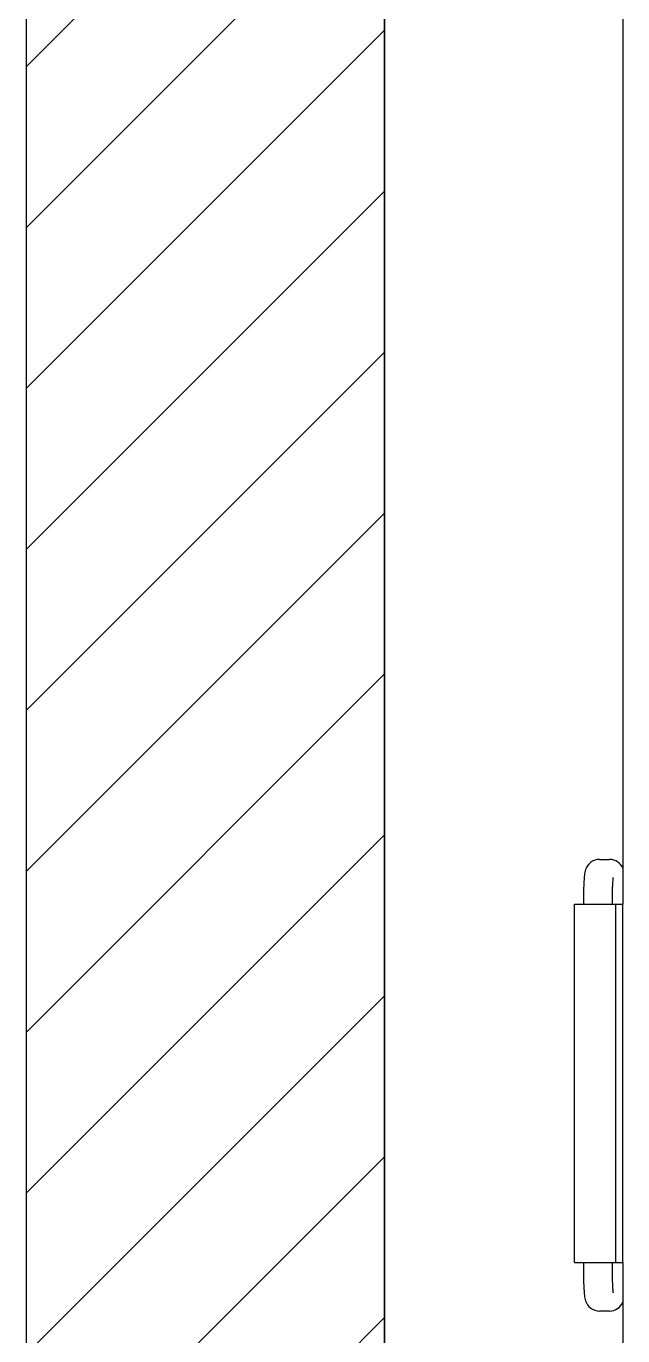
# Model space of a CAD drawing. Header units: millimetres. Extents: x 14017 to 18361, y 6223 to 10695.
# Drawn here: x 17336.2 to 17502.7, y 8195.5 to 8560.9 of the extents above; entities that cross this region are included whole.
import ezdxf

# ---------------------------------------------------------------- set-up
doc = ezdxf.new("R2010")
doc.units = ezdxf.units.MM
doc.header["$LTSCALE"] = 384.175
doc.layers.get('0').update_dxf_attribs({"linetype": 'CONTINUOUS'})

msp = doc.modelspace()

# ---------------------------------------------------------------- hatches: boundary and pattern name
h = msp.add_hatch()
h.set_pattern_fill('ANSI31', color=256, scale=10)
h.set_pattern_definition([(45, (12648.91, 6152.246), (-22.45064, 22.45064), [])])
h.paths.add_polyline_path([(17336.23173, 10190.93502), (17336.23173, 10445.00949), (17436.23173, 10445.00949), (17436.23173, 10240.93502), (17436.23173, 10190.93502)])
h.paths.add_polyline_path([(17436.23173, 10079.29268), (17336.23173, 10079.29268), (17336.23173, 9970.93502), (17436.23173, 9970.93502)])
h.paths.add_polyline_path([(17436.23173, 10079.29268), (17336.23173, 10079.29268), (17336.23173, 9970.93502), (17336.23173, 8001.69523), (17436.23173, 8001.69523), (17436.23173, 9882.93502), (17436.23173, 9920.93502), (17436.23173, 9970.93502)])

# ---------------------------------------------------------------- linework, layer by layer
for p, q in [((17336.23173, 10445.00949), (17336.23173, 8001.69523)), ((17436.23173, 8001.69523), (17436.23173, 10445.00949)), ((17436.23173, 9882.93502), (17436.23173, 8001.69523))]:
    msp.add_line(p, q)
at = {"linetype": 'Continuous'}
for p, q in [((17502.73427, 8815.93502), (17502.73427, 8315.93502)), ((17496.22436, 8328.43502), (17499.05066, 8328.43502)), ((17489.24328, 8315.93502), (17502.73216, 8315.93502)), ((17489.24328, 8215.93502), (17489.24328, 8315.93502)), ((17491.74328, 8316.43502), (17491.74328, 8315.93502)), ((17499.74328, 8316.43502), (17499.74328, 8315.93502)), ((17500.73569, 8315.93502), (17500.73569, 8215.93502)), ((17502.73216, 8215.93502), (17502.73216, 8315.93502)), ((17489.24328, 8215.93502), (17502.73216, 8215.93502)), ((17491.74328, 8215.93502), (17491.74328, 8214.43502)), ((17499.74328, 8215.93502), (17499.74328, 8214.43502)), ((17502.73427, 8215.93502), (17502.73427, 8119.50494)), ((17499.05066, 8202.43502), (17496.22436, 8202.43502))]:
    msp.add_line(p, q, dxfattribs=at)
for points, knots in [([(17496.22436, 8328.43502), (17495.34824, 8328.43502), (17493.60709, 8327.84424), (17492.30676, 8325.89857), (17492.00721, 8324.00273), (17491.92604, 8322.90807), (17491.8914, 8322.33198)], [0, 0, 0, 0, 0.314771394, 0.60520433, 0.792650885, 1, 1, 1, 1]), ([(17502.74617, 8326.04069), (17502.43306, 8326.72103), (17501.39856, 8327.96627), (17499.83173, 8328.43502), (17499.05066, 8328.43502)], [0, 0, 0, 0, 0.489497104, 1, 1, 1, 1]), ([(17491.8914, 8322.33198), (17491.86567, 8321.90413), (17491.7719, 8319.93982), (17491.74328, 8317.97284), (17491.74328, 8316.43502)], [0, 0, 0, 0, 0.217968113, 1, 1, 1, 1]), ([(17499.87697, 8321.85178), (17499.85415, 8321.47229), (17499.76881, 8319.66792), (17499.74328, 8317.86113), (17499.74328, 8316.43502)], [0, 0, 0, 0, 0.210472157, 1, 1, 1, 1]), ([(17500.00774, 8323.30945), (17500.01386, 8323.33895), (17499.96461, 8323.04554), (17499.96215, 8322.91341), (17499.90758, 8322.37438), (17499.88873, 8322.04736), (17499.87697, 8321.85178)], [0, 0, 0, 0, 0.061742354, 0.277986051, 0.598475855, 1, 1, 1, 1]), ([(17491.74328, 8214.43502), (17491.74328, 8213.89694), (17491.75568, 8211.93066), (17491.80566, 8209.96382), (17491.8914, 8208.53807)], [0, 0, 0, 0, 0.273637309, 1, 1, 1, 1]), ([(17499.74328, 8214.43502), (17499.74328, 8213.93242), (17499.75475, 8212.12629), (17499.79872, 8210.31957), (17499.87697, 8209.01827)], [0, 0, 0, 0, 0.278260014, 1, 1, 1, 1]), ([(17491.8914, 8208.53807), (17491.92605, 8207.96185), (17492.00727, 8206.86687), (17492.30684, 8204.97067), (17493.60772, 8203.0254), (17495.34852, 8202.43502), (17496.22436, 8202.43502)], [0, 0, 0, 0, 0.207395088, 0.394904037, 0.685335144, 1, 1, 1, 1]), ([(17499.87697, 8209.01827), (17499.88833, 8208.82936), (17499.90691, 8208.50984), (17499.9589, 8207.98702), (17499.96236, 8207.84162), (17500.01707, 8207.51441), (17500.00892, 8207.55453)], [0, 0, 0, 0, 0.386205276, 0.698291893, 0.916450765, 1, 1, 1, 1]), ([(17499.05066, 8202.43502), (17499.83052, 8202.43502), (17501.39548, 8202.90208), (17502.4288, 8204.14467), (17502.74338, 8204.82332)], [0, 0, 0, 0, 0.510422992, 1, 1, 1, 1])]:
    msp.add_open_spline(points, degree=3, knots=knots, dxfattribs=at)

doc.saveas('drawing.dxf')
